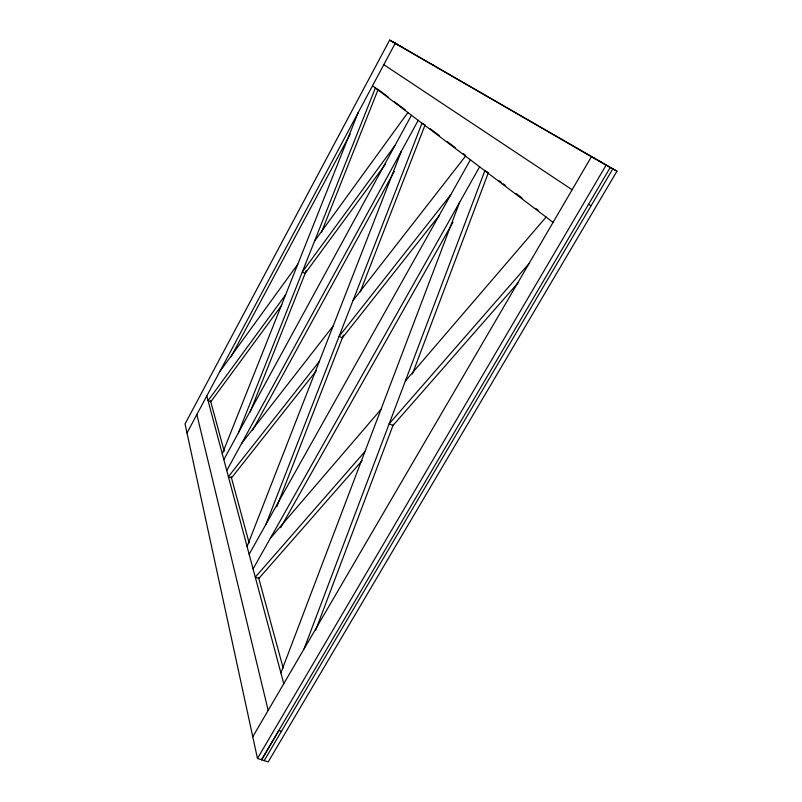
<?xml version="1.0" encoding="UTF-8"?>
<svg xmlns="http://www.w3.org/2000/svg" width="802" height="802" viewBox="0 0 802 802"><rect width="100%" height="100%" fill="white"/><g stroke="black" fill="none" stroke-linecap="round" stroke-linejoin="round"><path stroke-width="1.2" d="M315.597 630.452L393.381 424.378M412.388 374.033L488.408 172.63L484.829 170.746L304.058 648.928M280.88 672.898L459.586 202.395M266.043 524.107L421.992 123.227L425.1 124.881L360.218 291.878M276.74 506.754L343.436 335.086M247.076 546.533L401.451 151.027M250.064 412.208L306.264 270.565M321.472 232.249L378.133 89.443M222.284 453.832L358.113 112.741M238.314 433.04L375.386 87.979L377.211 88.952M396.689 43.99L389.642 40.1L185.041 423.947L257.472 758.481L261.572 759.785L610.232 167.468M186.996 432.96L395.216 43.318L397.942 44.822M230.976 356.87L350.153 134.135M223.828 459.616L411.456 115.257M226.765 470.584L418.213 120.37M252.62 430.133L394.283 171.347M249.151 554.272L470.373 159.819M253.071 568.949L479.626 166.816M280.59 527.696L453 222.154M252.77 736.777L591.415 156.711L595.475 158.946M257.472 758.481L606.081 165.182L616.959 171.167L268.219 761.9L261.592 759.855L278.855 730.522M264.149 760.677L612.828 168.891M219.668 371.817L297.803 264.189M314.544 241.131L407.887 112.561M285.652 294.715L208.059 400.639L210.776 401.772L281.833 305.091M395.045 145.373L302.284 272.008L305.161 273.362L385.531 163.999M241.522 443.586L333.161 325.983M353.05 300.489L465.521 156.149M319.356 361.361L228.4 476.699L231.477 477.922L316.419 370.604M450.834 194.665L339.106 336.349L342.384 337.842L439.536 215.096M270.354 538.272L380.94 409.451M405.331 381.05L546.092 217.081M364.96 451.536L255.277 577.169L258.815 578.483L362.153 460.609M528.959 263.688L389.16 423.817L392.97 425.471L518.192 282.645M278.845 730.452L281.422 731.364M588.518 204.35L591.114 205.733M598.011 160.34L602.061 162.565M399.647 45.764L402.363 47.268M431.626 64.28L433.501 65.313M392.328 41.584L616.959 171.167M389.642 40.1L606.081 165.182M383.817 64.651L572.127 189.743M378.233 89.523L388.228 97.062M394.223 101.593L405.221 109.884M430.213 128.731L439.205 135.518M447.195 141.553L455.195 147.578M463.195 153.613L465.19 155.127M499.175 180.761L501.17 182.265M503.175 183.778L505.17 185.282M516.167 193.573L522.162 198.104M536.157 208.66L538.152 210.164M372.509 85.804L553.079 222.365M210.465 400.659L224.229 451.275M231.106 476.578L249.131 542.864M258.625 577.811L283.196 668.196M206.796 395.907L283.768 683.685M196.851 414.504L268.179 710.382"/></g></svg>
